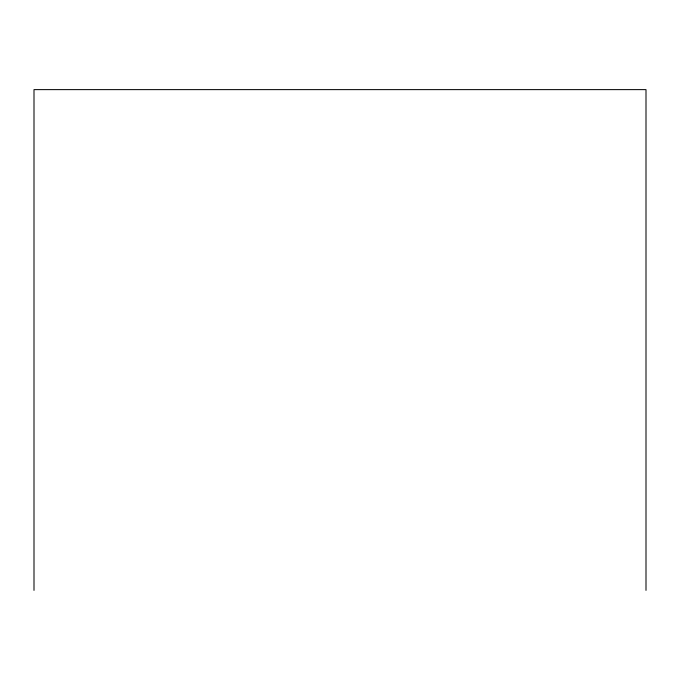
<?xml version="1.0" encoding="UTF-8"?>
<svg xmlns="http://www.w3.org/2000/svg" width="680" height="680" viewBox="0 0 680 680"><rect width="100%" height="100%" fill="white"/><g stroke="black" fill="none" stroke-linecap="round" stroke-linejoin="round"><path stroke-width="1.02" d="M646 590.376L646 89.624L34 89.624L34 590.376"/></g></svg>
